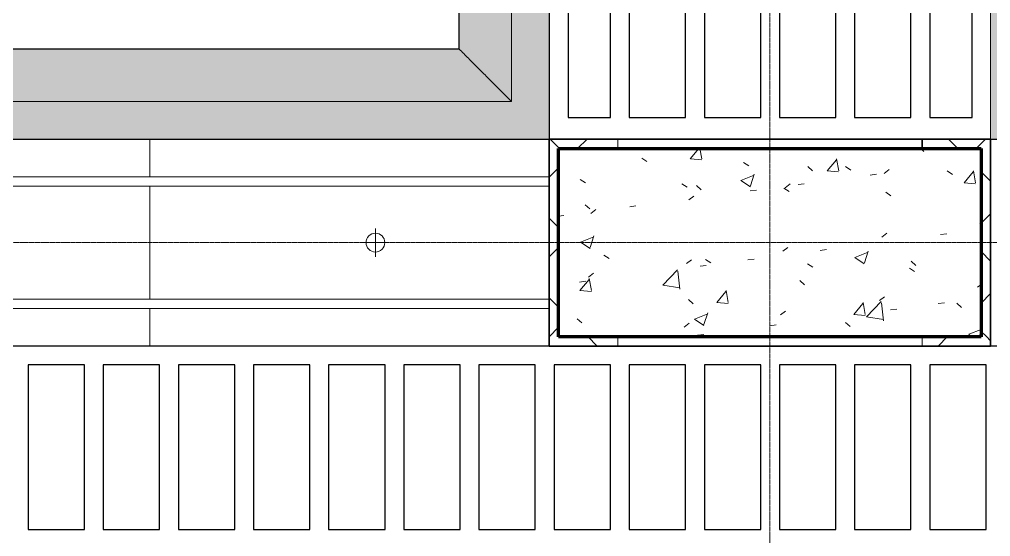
# Model space of a CAD drawing. Header units: millimetres. Extents: x -794334 to -714814, y -17806 to 22403.
# Drawn here: x -771477 to -766307, y 2016 to 4766 of the extents above; entities that cross this region are included whole.
import ezdxf
from ezdxf.xclip import XClip

# ---------------------------------------------------------------- set-up
doc = ezdxf.new("R2010")
doc.units = ezdxf.units.MM
doc.header["$XCLIPFRAME"] = 0
doc.linetypes.add('DPA_Grid _ Level 100', pattern=[10, 5.5, -1.6, 1.3, -1.6])
doc.layers.add('000 - WIPEOUT', color=250, linetype='Continuous')
doc.layers.add('A11_ALU.SOLID SHEET', color=2, linetype='Continuous')
for name, color, linetype, lineweight in [('A-COLS', 5, 'Continuous', 70), ('A-COLS-E', 1, 'Continuous', 35), ('A-DETL-GENF', 2, 'Continuous', 9), ('A-GENM', 1, 'Continuous', 9), ('A-GLAZ-CURT', 2, 'Continuous', 9), ('A-WALL', 5, 'Continuous', 35), ('A-WALL-FNSH', 2, 'Continuous', 35), ('A-WALL-PATT', 1, 'Continuous', 35), ('E-LITE-EQPM', 2, 'Continuous', 9), ('S-GRID', 251, 'Continuous', 9), ('WALL-E', 2, 'Continuous', 35)]:
    doc.layers.add(name, color=color, linetype=linetype, lineweight=lineweight)
pattern_1 = [(45, (0, 0), (-212.13203, 212.13203), []), (135, (0, 0), (-212.13203, -212.13203), [])]

# ---------------------------------------------------------------- blocks, each defined once
blk = doc.blocks.new('*U804')
at = {"layer": 'S-GRID', "linetype": 'DPA_Grid _ Level 100'}
for p, q in [((11400, -21385.5), (11400, 16671.4)), ((57942.9, 0), (-14128.9, 0))]:
    blk.add_line(p, q, dxfattribs=at)
blk = doc.blocks.new('System Panel - DPA-AR_Metal Ceiling Rectangular Panel-13139259-4252-01 ENLARGED CONCOURSE LEVEL - REFLECTED CEILING PLAN - SHEET 3')
at = {"layer": 'A-GLAZ-CURT'}
for p, q in [((-735997.4, 4129), (-738397.4, 4129)), ((-738397.4, 4129), (-738397.4, 3929)), ((-738397.4, 3929), (-738397.4, 4129)), ((-738397.4, 4129), (-735997.4, 4129)), ((-735997.4, 3929), (-735997.4, 4129)), ((-735997.4, 4129), (-735997.4, 3929)), ((-738397.4, 3929), (-735997.4, 3929)), ((-735997.4, 3929), (-738397.4, 3929))]:
    blk.add_line(p, q, dxfattribs=at)
blk = doc.blocks.new('System Panel - DPA-AR_Metal Ceiling Rectangular Panel-V26-4252-01 ENLARGED CONCOURSE LEVEL - REFLECTED CEILING PLAN - SHEET 3')
at = {"layer": 'A-GLAZ-CURT'}
for p, q in [((-780057.4, 4129), (-782182.4, 4129)), ((-782182.4, 4129), (-782182.4, 3929)), ((-782182.4, 3929), (-782182.4, 4129)), ((-782182.4, 4129), (-780057.4, 4129)), ((-782182.4, 3929), (-780057.5, 3929)), ((-780057.5, 3929), (-782182.4, 3929))]:
    blk.add_line(p, q, dxfattribs=at)
blk = doc.blocks.new('System Panel - DPA-AR_Metal Ceiling Rectangular Panel-V27-4252-01 ENLARGED CONCOURSE LEVEL - REFLECTED CEILING PLAN - SHEET 3')
at = {"layer": 'A-GLAZ-CURT'}
for p, q in [((-780057.5, 3229), (-782182.4, 3229)), ((-782182.4, 3229), (-782182.4, 3029)), ((-782182.4, 3029), (-782182.4, 3229)), ((-782182.4, 3229), (-780057.5, 3229)), ((-782182.4, 3029), (-780057.4, 3029)), ((-780057.4, 3029), (-782182.4, 3029))]:
    blk.add_line(p, q, dxfattribs=at)
blk = doc.blocks.new('System Panel - DPA-AR_Metal Ceiling Rectangular Panel-V30-4252-01 ENLARGED CONCOURSE LEVEL - REFLECTED CEILING PLAN - SHEET 3')
at = {"layer": 'A-GLAZ-CURT'}
for p, q in [((-773182.4, 3879), (-775582.4, 3879)), ((-775582.4, 3879), (-775582.4, 3279)), ((-775582.4, 3279), (-775582.4, 3879)), ((-775582.4, 3879), (-773182.4, 3879)), ((-773182.4, 3279), (-773182.4, 3879)), ((-773182.4, 3879), (-773182.4, 3279)), ((-775582.4, 3279), (-773182.4, 3279)), ((-773182.4, 3279), (-775582.4, 3279))]:
    blk.add_line(p, q, dxfattribs=at)
blk = doc.blocks.new('System Panel - DPA-AR_Metal Ceiling Rectangular Panel-V29-4252-01 ENLARGED CONCOURSE LEVEL - REFLECTED CEILING PLAN - SHEET 3')
at = {"layer": 'A-GLAZ-CURT'}
for p, q in [((-780057.5, 3879), (-782182.4, 3879)), ((-782182.4, 3879), (-782182.4, 3279)), ((-782182.4, 3279), (-782182.4, 3879)), ((-782182.4, 3879), (-780057.5, 3879)), ((-782182.4, 3279), (-780057.5, 3279)), ((-780057.5, 3279), (-782182.4, 3279))]:
    blk.add_line(p, q, dxfattribs=at)
blk = doc.blocks.new('Curved Concourse Ceiling5 - Curved Concourse Ceiling-12515229-4252-01 ENLARGED CONCOURSE LEVEL - REFLECTED CEILING PLAN - SHEET 3')
at = {"layer": 'A-GENM'}
h = blk.add_hatch(color=256, dxfattribs=at)
h.paths.add_polyline_path([(-768763.3, 4129), (-768657.5, 4129), (-768657.5, 9894), (-777707.5, 9894), (-777707.4, 4129), (-769849.3, 4129)])
h.paths.add_polyline_path([(-768857.5, 4329), (-777507.5, 4329), (-777507.5, 9694), (-768857.5, 9694), (-768857.5, 4419.9)])
for points in [[(-768857.5, 4329), (-768857.5, 9694), (-769137.5, 9414), (-769137.5, 4609), (-768896, 4367.5)], [(-773107.4, 4329), (-768857.5, 4329), (-769137.5, 4609), (-777227.5, 4609), (-777507.5, 4329), (-775279.4, 4329)]]:
    blk.add_hatch(color=256, dxfattribs=at).paths.add_polyline_path(points)
for p, q in [((-768657.5, 9894), (-768657.5, 4129)), ((-768657.5, 4129), (-768657.5, 9894)), ((-768857.5, 4329), (-768857.5, 9694)), ((-768857.5, 4329), (-768857.5, 9694)), ((-769137.5, 9414), (-769137.5, 4609)), ((-769137.5, 4609), (-769137.5, 9414)), ((-769137.5, 4609), (-777227.5, 4609)), ((-777227.5, 4609), (-769137.5, 4609)), ((-777507.5, 4329), (-768857.5, 4329)), ((-777507.5, 4329), (-768857.5, 4329)), ((-768657.5, 4129), (-777707.5, 4129)), ((-777707.5, 4129), (-768657.5, 4129))]:
    blk.add_line(p, q, dxfattribs=at)
blk.add_open_spline([(-768857, 4328.5), (-768869.4, 4340.9), (-768898.6, 4370.1), (-768937.7, 4409.2), (-768971.1, 4442.6), (-768993.2, 4464.7), (-769015.9, 4487.4), (-769039.2, 4510.8), (-769063.1, 4534.7), (-769095.6, 4567), (-769120.6, 4592), (-769137.5, 4609)], degree=3, knots=[0.5634623, 0.5634623, 0.5634623, 0.5634623, 0.6363636, 0.7272727, 0.7613636, 0.7954545, 0.8295455, 0.8636364, 0.8977273, 0.9318182, 1, 1, 1, 1], dxfattribs=at)
blk = doc.blocks.new('Curved Concourse Ceiling6 - Curved Concourse Ceiling-12515612-4252-01 ENLARGED CONCOURSE LEVEL - REFLECTED CEILING PLAN - SHEET 3')
at = {"layer": 'A-GENM'}
h = blk.add_hatch(color=256, dxfattribs=at)
h.paths.add_polyline_path([(-757257.5, 4129), (-757257.5, 9894), (-766307.5, 9893.7), (-766307.4, 4129), (-757903.1, 4129)])
h.paths.add_polyline_path([(-757903.1, 4329), (-766107.5, 4329), (-766107.5, 9694), (-757457.5, 9694), (-757457.5, 4329)])
for p, q in [((-766307.5, 9894), (-766307.5, 4129)), ((-766307.5, 9894), (-766307.5, 4129)), ((-757257.5, 4129), (-766307.5, 4129)), ((-766307.5, 4129), (-757257.5, 4129))]:
    blk.add_line(p, q, dxfattribs=at)
blk = doc.blocks.new('*U1029')
at = {"layer": 'A-GENM'}
for name in ['Curved Concourse Ceiling5 - Curved Concourse Ceiling-12515229-4252-01 ENLARGED CONCOURSE LEVEL - REFLECTED CEILING PLAN - SHEET 3', 'Curved Concourse Ceiling6 - Curved Concourse Ceiling-12515612-4252-01 ENLARGED CONCOURSE LEVEL - REFLECTED CEILING PLAN - SHEET 3']:
    blk.add_blockref(name, (778882.4, -3579), dxfattribs=at)
at = {"layer": 'A-GLAZ-CURT'}
for name, p in [('System Panel - DPA-AR_Metal Ceiling Rectangular Panel-13139259-4252-01 ENLARGED CONCOURSE LEVEL - REFLECTED CEILING PLAN - SHEET 3', (744097.3, -3579)), ('System Panel - DPA-AR_Metal Ceiling Rectangular Panel-V26-4252-01 ENLARGED CONCOURSE LEVEL - REFLECTED CEILING PLAN - SHEET 3', (790282.4, -3579)), ('System Panel - DPA-AR_Metal Ceiling Rectangular Panel-V30-4252-01 ENLARGED CONCOURSE LEVEL - REFLECTED CEILING PLAN - SHEET 3', (781282.4, -3579)), ('System Panel - DPA-AR_Metal Ceiling Rectangular Panel-V29-4252-01 ENLARGED CONCOURSE LEVEL - REFLECTED CEILING PLAN - SHEET 3', (790282.4, -3579)), ('System Panel - DPA-AR_Metal Ceiling Rectangular Panel-13139259-4252-01 ENLARGED CONCOURSE LEVEL - REFLECTED CEILING PLAN - SHEET 3', (744097.3, -4479)), ('System Panel - DPA-AR_Metal Ceiling Rectangular Panel-V27-4252-01 ENLARGED CONCOURSE LEVEL - REFLECTED CEILING PLAN - SHEET 3', (790282.4, -3579))]:
    blk.add_blockref(name, p, dxfattribs=at)
blk = doc.blocks.new('*U1230')
for points in [[(0, 0), (9050, 0), (9050, 5765), (0, 5765)], [(480, 480), (8570, 480), (8570, 5285), (480, 5285)]]:
    blk.add_lwpolyline(points, close=True)
blk = doc.blocks.new('*U1240')
at = {"color": 3}
for points in [[(-437.5, 7350), (437.5, 7350), (437.5, 7050), (-437.5, 7050)], [(-437.5, 6950), (437.5, 6950), (437.5, 6650), (-437.5, 6650)], [(-437.5, 6550), (437.5, 6550), (437.5, 6250), (-437.5, 6250)], [(-437.5, 6150), (437.5, 6150), (437.5, 5850), (-437.5, 5850)], [(-437.5, 5750), (437.5, 5750), (437.5, 5450), (-437.5, 5450)], [(-437.5, 5350), (437.5, 5350), (437.5, 5050), (-437.5, 5050)], [(-437.5, 4950), (437.5, 4950), (437.5, 4650), (-437.5, 4650)], [(-437.5, 4550), (437.5, 4550), (437.5, 4250), (-437.5, 4250)], [(-437.5, 4150), (437.5, 4150), (437.5, 3850), (-437.5, 3850)], [(-437.5, 3750), (437.5, 3750), (437.5, 3450), (-437.5, 3450)], [(-437.5, 3350), (437.5, 3350), (437.5, 3050), (-437.5, 3050)], [(-437.5, 2950), (437.5, 2950), (437.5, 2650), (-437.5, 2650)], [(-437.5, 2550), (437.5, 2550), (437.5, 2250), (-437.5, 2250)]]:
    blk.add_wipeout(points, dxfattribs=at).dxf.layer = '000 - WIPEOUT'
at = {"layer": 'A11_ALU.SOLID SHEET', "color": 0, "linetype": 'ByBlock'}
for points in [[(-437.5, 7050), (437.5, 7050), (437.5, 7350), (-437.5, 7350)], [(-437.5, 6650), (437.5, 6650), (437.5, 6950), (-437.5, 6950)], [(-437.5, 6250), (437.5, 6250), (437.5, 6550), (-437.5, 6550)], [(-437.5, 5850), (437.5, 5850), (437.5, 6150), (-437.5, 6150)], [(-437.5, 5450), (437.5, 5450), (437.5, 5750), (-437.5, 5750)], [(-437.5, 5050), (437.5, 5050), (437.5, 5350), (-437.5, 5350)], [(-437.5, 4650), (437.5, 4650), (437.5, 4950), (-437.5, 4950)], [(-437.5, 4250), (437.5, 4250), (437.5, 4550), (-437.5, 4550)], [(-437.5, 3850), (437.5, 3850), (437.5, 4150), (-437.5, 4150)], [(-437.5, 3450), (437.5, 3450), (437.5, 3750), (-437.5, 3750)], [(-437.5, 3050), (437.5, 3050), (437.5, 3350), (-437.5, 3350)], [(-437.5, 2650), (437.5, 2650), (437.5, 2950), (-437.5, 2950)], [(-437.5, 2250), (437.5, 2250), (437.5, 2550), (-437.5, 2550)]]:
    blk.add_lwpolyline(points, close=True, dxfattribs=at)
blk = doc.blocks.new('*U1246')
at = {"color": 3}
for points in [[(-712.5, 750), (712.5, 750), (712.5, 450), (-712.5, 450)], [(-712.5, 350), (712.5, 350), (712.5, 50), (-712.5, 50)], [(-712.5, -50), (712.5, -50), (712.5, -350), (-712.5, -350)], [(-712.5, -450), (712.5, -450), (712.5, -750), (-712.5, -750)]]:
    blk.add_wipeout(points, dxfattribs=at).dxf.layer = '000 - WIPEOUT'
at = {"layer": 'A11_ALU.SOLID SHEET', "color": 0, "linetype": 'ByBlock'}
for points in [[(-712.5, 450), (712.5, 450), (712.5, 750), (-712.5, 750)], [(-712.5, 50), (712.5, 50), (712.5, 350), (-712.5, 350)], [(-712.5, -350), (712.5, -350), (712.5, -50), (-712.5, -50)], [(-712.5, -750), (712.5, -750), (712.5, -450), (-712.5, -450)]]:
    blk.add_lwpolyline(points, close=True, dxfattribs=at)
blk = doc.blocks.new('*U1261')
at = {"layer": 'Defpoints'}
blk.add_point((0, 0), dxfattribs=at)
blk.add_wipeout([(712.5, 250), (712.5, 475), (-712.5, 475), (-712.5, 250)]).dxf.layer = '000 - WIPEOUT'
at = {"layer": 'A11_ALU.SOLID SHEET', "color": 0}
blk.add_lwpolyline([(712.5, 250), (712.5, 475), (-712.5, 475), (-712.5, 250)], close=True, dxfattribs=at)
at = {"layer": 'Defpoints'}
blk.add_point((0, 400), dxfattribs=at)
blk = doc.blocks.new('*U1355')
at = {"layer": 'Defpoints'}
blk.add_point((0, 0), dxfattribs=at)
blk.add_wipeout([(712.5, 250), (712.5, 475), (-712.5, 475), (-712.5, 250)]).dxf.layer = '000 - WIPEOUT'
at = {"layer": 'A11_ALU.SOLID SHEET', "color": 0}
blk.add_lwpolyline([(712.5, 250), (712.5, 475), (-712.5, 475), (-712.5, 250)], close=True, dxfattribs=at)
at = {"layer": 'Defpoints'}
blk.add_point((0, 400), dxfattribs=at)
blk = doc.blocks.new('*U1630')
for points in [[(-4139.5, 6315), (-75674.9, 6315), (-75674.9, 550), (-4139.5, 550)], [(-33025.1, 550), (-23975.1, 550), (-23975.1, 6315), (-33025.1, 6315)], [(22690, -750), (19166.4, -750), (19116.4, -700), (18966.4, -550), (-101025.4, -550), (-101025.4, -6705), (-96300, -6705), (-96300, -7350), (-94497.6, -7350), (17250, -7350), (17250, -6850), (18300, -6850), (22690, -6850)]]:
    blk.add_lwpolyline(points, close=True)
blk.add_blockref('*U1230', (-33025.1, 550))
at = {"layer": 'A11_ALU.SOLID SHEET', "color": 0, "linetype": 'ByBlock', "rotation": 90}
for name, p in [('*U1246', (-22800, 1377.5)), ('*U1240', (-19400, -1088))]:
    blk.add_blockref(name, p, dxfattribs=at)
at = {"layer": 'A11_ALU.SOLID SHEET', "color": 0, "linetype": 'ByBlock'}
for name, p, rotation in [('*U1355', (-23400, 1377.5), 90), ('*U1261', (-22200, 1377.5), 270)]:
    blk.add_blockref(name, p, dxfattribs=dict(at, rotation=rotation))
blk = doc.blocks.new('LGF_DL_SAA_LowPower_DL1a - LGF_DL_SAA_LowPower_DL1a-8832329-4150-01 CONCOURSE LEVEL - REFLECTED CEILING PLAN')
at = {"layer": 'A-DETL-GENF'}
for p, q in [((0, 75), (0, -75)), ((72.5, 0), (-72.5, 0))]:
    blk.add_line(p, q, dxfattribs=at)
blk.add_circle((0, 0), 50, dxfattribs=at)
blk = doc.blocks.new('C-1-PP19-AR-4150-01-B_20250901-115810_EXDOWNLIGHT')
at = {"layer": 'E-LITE-EQPM', "extrusion": (0, 0, -1), "rotation": 180}
blk.add_blockref('LGF_DL_SAA_LowPower_DL1a - LGF_DL_SAA_LowPower_DL1a-8832329-4150-01 CONCOURSE LEVEL - REFLECTED CEILING PLAN', (24900, 0), dxfattribs=at)

msp = doc.modelspace()

# ---------------------------------------------------------------- block references
at = {"layer": 'A11_ALU.SOLID SHEET'}
ref = msp.add_blockref('*U1630', (-744681.2, 3579), dxfattribs=at)
XClip(ref).set_block_clipping_path([(-45802.4668593339, -9620.0029952967), (23702.8690583039, 10334.9999958097)])

# ---------------------------------------------------------------- next in the draw order: hatches: boundary and pattern name
at = {"layer": 'A-COLS-E', "lineweight": 9}
h = msp.add_hatch(dxfattribs=at)
h.set_pattern_fill('FP_1', color=256, style=0, pattern_type=2)
h.set_pattern_definition([(50, (0, 0), (728.7365, -63.7558), [76.2, -838.2]), (355, (0, 0), (-140.9716, 764.2276), [60.96, -670.56]), (100.451, (60.7, -5.3), (587.77, 700.46675), [64.76, -712.36]), (46.184, (0, 203.2), (1084.3162, -168.171), [114.3, -1257.3]), (96.636, (90.4, 189.2), (949.6099, 989.7098), [97.14, -1068.54]), (351.184, (0, 203.2), (949.6206, 989.7012), [91.44, -1005.84]), (21, (101.6, 152.4), (606.45787, -409.06057), [76.2, -838.2]), (326, (101.6, 152.4), (247.20834, 736.7529), [60.96, -670.56]), (71.451, (152.14, 118.3), (853.66825, 327.6855), [64.76, -712.36]), (37.5, (0, 0), (12.35469, 338.22012), [33.528, -628.904, 33.528, -647.192, -673.1]), (37.5, (0, 0), (12.35469, 338.22012), [-1343.152, 33.528, -639.572]), (7.5, (0, 0), (267.27887, 400.72213), [33.528, -354.584, 33.528, -613.664, -256.54]), (7.5, (0, 0), (267.27887, 400.72213), [-1035.304, 33.528, -223.012]), (327.5, (-226.57, 0), (542.36333, -22.91534), [33.528, -220.472, 33.528, -758.952, -1051.56]), (327.5, (-226.57, 0), (542.36333, -22.91534), [-1046.48, 33.528, -1018.032]), (317.5, (-328.17, 0), (592.51696, 101.7071), [33.528, -296.672, 33.528, -492.76, -746.76]), (317.5, (-328.17, 0), (592.51696, 101.7071), [-856.488, 33.528, -713.232])])
h.paths.add_polyline_path([(-766357.4, 3078.8), (-766357.4, 4078.8), (-768607.4, 4078.8), (-768607.4, 3078.8), (-766591.2, 3078.8)])
at = {"layer": 'A-WALL-PATT', "lineweight": 9}
h = msp.add_hatch(dxfattribs=at)
h.set_pattern_fill('FP_5', color=256, style=0, pattern_type=2)
h.set_pattern_definition(pattern_1)
h.paths.add_polyline_path([(-768657.5, 3029), (-768607.5, 3029), (-768607.5, 4129), (-768657.5, 4129), (-768657.5, 3755.8)])
h = msp.add_hatch(dxfattribs=at)
h.set_pattern_fill('FP_5', color=256, style=0, pattern_type=2)
h.set_pattern_definition(pattern_1)
h.paths.add_polyline_path([(-766672.4, 4079), (-766357.4, 4079), (-766357.4, 4129), (-766672.4, 4129)])
h.paths.add_polyline_path([(-768292.5, 4079), (-768292.5, 4129), (-768607.5, 4129), (-768607.5, 4079)])
h = msp.add_hatch(dxfattribs=at)
h.set_pattern_fill('FP_5', color=256, style=0, pattern_type=2)
h.set_pattern_definition(pattern_1)
h.paths.add_polyline_path([(-766357.4, 3079), (-766307.4, 3079), (-766307.4, 4129), (-766357.4, 4129), (-766357.4, 3755.8)])
h = msp.add_hatch(dxfattribs=at)
h.set_pattern_fill('FP_5', color=256, style=0, pattern_type=2)
h.set_pattern_definition(pattern_1)
h.paths.add_polyline_path([(-766672.4, 3029), (-766307.4, 3029), (-766307.4, 3079), (-766672.4, 3079)])
h.paths.add_polyline_path([(-768292.5, 3029), (-768292.5, 3079), (-768607.5, 3079), (-768607.5, 3029)])

# ---------------------------------------------------------------- next in the draw order: linework, layer by layer
at = {"layer": 'A-COLS'}
for p, q in [((-768607.4, 3078.8), (-768607.4, 4078.8)), ((-768607.4, 4078.8), (-766357.4, 4078.8)), ((-766357.4, 4078.8), (-766357.4, 3078.8)), ((-766357.4, 3078.8), (-768607.4, 3078.8))]:
    msp.add_line(p, q, dxfattribs=at)
at = {"layer": 'A-WALL', "lineweight": 9}
for p, q in [((-768292.5, 4129), (-768292.5, 4079)), ((-768292.5, 4079), (-768292.5, 4129)), ((-768292.5, 3079), (-768292.5, 3029)), ((-768292.5, 3029), (-768292.5, 3079)), ((-766672.4, 3029), (-766672.4, 3079)), ((-766672.4, 3079), (-766672.4, 3029))]:
    msp.add_line(p, q, dxfattribs=at)
at = {"layer": 'A-WALL-FNSH', "color": 250}
for p, q in [((-768657.5, 3029), (-768657.5, 4129)), ((-768657.5, 4129), (-768607.5, 4129)), ((-768607.5, 4129), (-768292.5, 4129)), ((-768292.5, 4129), (-766672.4, 4129)), ((-766672.4, 4129), (-766357.4, 4129)), ((-766672.4, 4079), (-766672.4, 4129)), ((-766672.4, 4129), (-766672.4, 4079)), ((-766357.4, 4129), (-766307.4, 4129)), ((-766307.4, 4129), (-766307.4, 3079)), ((-768607.5, 4079), (-768607.5, 3079)), ((-768292.5, 4079), (-768607.5, 4079)), ((-766672.4, 4079), (-768292.5, 4079)), ((-766357.4, 4079), (-766672.4, 4079)), ((-766357.4, 3079), (-766357.4, 4079)), ((-768607.5, 3079), (-768292.5, 3079)), ((-768292.5, 3079), (-766672.4, 3079)), ((-766672.4, 3079), (-766357.4, 3079)), ((-766307.4, 3079), (-766307.4, 3029)), ((-768607.5, 3029), (-768657.5, 3029)), ((-768292.5, 3029), (-768607.5, 3029)), ((-766672.4, 3029), (-768292.5, 3029)), ((-766307.4, 3029), (-766672.4, 3029))]:
    msp.add_line(p, q, dxfattribs=at)
at = {"layer": 'WALL-E'}
for p, q in [((-766672.4, 4129), (-768292.5, 4129)), ((-766672.4, 4079), (-766672.4, 4129)), ((-768292.5, 4079), (-766672.4, 4079)), ((-768292.5, 3029), (-766672.4, 3029))]:
    msp.add_line(p, q, dxfattribs=at)

# ---------------------------------------------------------------- next in the draw order: block references
for name in ['*U804', '*U1029']:
    msp.add_blockref(name, (-778882.4, 3579))
ref = msp.add_blockref('C-1-PP19-AR-4150-01-B_20250901-115810_EXDOWNLIGHT', (-744682.4, 3579))
XClip(ref).set_block_clipping_path([(-45801.3280238605, -9620.0029952967), (23704.0078937773, 10334.9999958097)])

doc.saveas('drawing.dxf')
